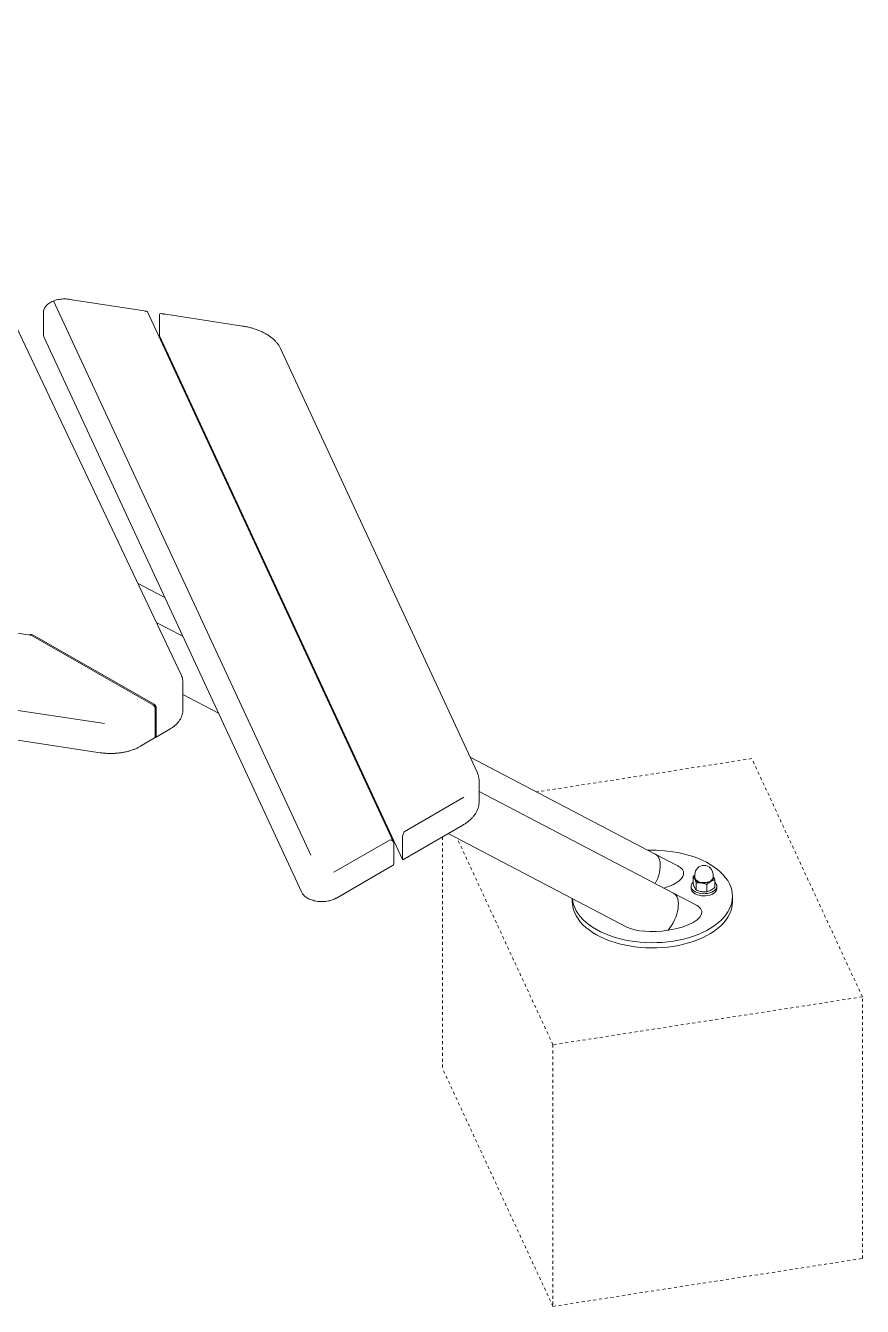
# Model space of a CAD drawing. Header units: inches. Extents: x -12 to 279, y -12 to 159.
# Drawn here: x 243.53 to 272.2, y 20.08 to 63.95 of the extents above; entities that cross this region are included whole.
import ezdxf

# ---------------------------------------------------------------- set-up
doc = ezdxf.new("R2010")
doc.units = ezdxf.units.IN
doc.linetypes.add('HIDDEN', pattern=[1.905, 1.27, -0.635])
doc.layers.add('ZANO_R', color=7, linetype='Continuous', lineweight=0)
doc.layers.add('ZANO_R_przerywana', color=250, linetype='HIDDEN', lineweight=0)

msp = doc.modelspace()

# ---------------------------------------------------------------- linework, layer by layer
at = {"layer": 'ZANO_R'}
for p, q in [((248.85592, 41.70755), (238.31581, 63.95201)), ((244.4844, 54.52171), (253.29734, 35.53248)), ((247.67196, 54.16847), (245.04441, 54.57496)), ((244.13484, 54.11964), (244.13484, 53.40261)), ((256.13145, 35.98464), (247.70319, 54.14499)), ((248.11674, 54.0542), (248.11674, 53.33716)), ((250.96177, 53.65954), (248.18029, 54.08984)), ((244.16623, 53.26347), (252.97918, 34.27425)), ((248.1262, 53.30089), (256.44113, 35.38475)), ((258.99603, 38.38228), (252.26052, 52.89527)), ((243.68403, 43.07674), (212.02436, 47.87213)), ((207.58618, 45.89423), (246.22653, 40.04149)), ((207.44256, 44.89859), (246.08291, 39.04585)), ((248.29495, 44.36734), (247.36507, 44.85393)), ((252.23954, 44.37051), (252.26305, 44.38724)), ((252.3388, 44.22402), (252.3153, 44.20728)), ((248.91438, 43.03264), (248.00177, 43.5102)), ((252.66838, 43.4465), (252.68793, 43.47175)), ((243.77611, 43.0414), (247.89176, 40.69009)), ((247.92656, 40.7104), (243.81091, 43.0617)), ((252.85882, 43.03617), (252.88232, 43.0529)), ((252.95807, 42.88968), (252.93457, 42.87294)), ((253.28765, 42.11216), (253.3072, 42.13741)), ((248.9144, 41.46237), (248.91446, 41.45435)), ((248.91446, 40.49831), (248.91446, 41.45435)), ((253.54805, 41.61844), (253.50675, 41.64005)), ((248.91446, 41.03777), (250.13714, 40.39798)), ((247.96978, 39.59985), (247.96978, 40.55589)), ((248.00458, 39.62015), (248.00458, 40.5762)), ((248.91444, 40.49385), (248.91446, 40.49831)), ((254.16749, 40.28375), (254.12619, 40.30536)), ((247.46048, 39.26577), (247.94706, 39.54961)), ((247.98187, 39.56991), (248.46846, 39.85375)), ((265.10284, 35.57195), (258.75986, 38.89116)), ((259.06482, 37.36212), (259.06482, 38.07915)), ((255.34889, 37.6708), (255.39019, 37.64919)), ((256.49449, 36.33718), (258.54639, 37.52165)), ((265.72236, 34.23721), (259.06482, 37.72103)), ((256.45431, 35.38058), (258.50621, 36.56505)), ((254.0877, 34.94784), (256.01648, 36.06124)), ((256.43766, 36.12513), (256.43766, 35.4081)), ((258.00973, 36.27845), (264.13258, 33.07452)), ((256.13891, 35.95267), (256.13891, 35.23564)), ((265.87279, 35.16907), (265.10282, 35.57196)), ((254.17426, 34.0644), (256.10304, 35.17781)), ((266.45902, 34.84887), (266.40274, 34.80126)), ((266.40274, 34.80126), (266.40274, 34.55053)), ((266.45902, 34.87303), (266.45902, 34.77593)), ((267.08103, 34.77593), (267.08103, 34.87303)), ((267.08103, 34.83095), (267.08811, 34.81767)), ((267.13731, 34.68764), (267.13731, 34.4369)), ((266.49233, 33.8343), (265.72236, 34.23721)), ((266.33096, 34.4697), (266.33096, 34.39501)), ((266.50115, 34.58923), (266.50115, 34.3385)), ((266.86844, 34.53242), (266.86844, 34.28169)), ((267.20909, 34.39501), (267.20909, 34.4697)), ((262.25875, 34.05505), (262.25875, 33.94241)), ((267.74709, 33.94241), (267.74709, 34.12167))]:
    msp.add_line(p, q, dxfattribs=at)
at = {"layer": 'ZANO_R', "flags": 128}
for points in [[(265.71316, 32.59147), (265.89434, 32.6234), (266.07127, 32.66248), (266.24311, 32.7085), (266.40904, 32.76127), (266.56827, 32.82051), (266.72004, 32.88596), (266.86363, 32.95729), (266.99835, 33.03417), (267.12356, 33.11624), (267.23867, 33.20309), (267.34312, 33.29433), (267.43642, 33.3895), (267.51812, 33.48817), (267.58784, 33.58985), (267.64523, 33.69407), (267.69004, 33.80033), (267.72204, 33.90812), (267.74108, 34.01692), (267.74708, 34.12623), (267.73999, 34.23551), (267.71987, 34.34425), (267.68679, 34.45193), (267.64093, 34.55803), (267.58249, 34.66206), (267.51176, 34.76351), (267.42908, 34.8619), (267.33483, 34.95677), (267.22948, 35.04765), (267.11351, 35.13413), (266.98748, 35.21577), (266.852, 35.29221), (266.7077, 35.36306), (266.55528, 35.428), (266.39546, 35.48672), (266.22901, 35.53893), (266.05671, 35.58438), (265.87939, 35.62287), (265.6979, 35.6542), (265.51309, 35.67823), (265.32585, 35.69484), (265.13707, 35.70395), (264.94766, 35.70552), (264.85156, 35.70343)], [(265.09951, 34.56313), (265.14424, 34.65363), (265.18507, 34.75112), (265.21873, 34.84917), (265.24472, 34.94635), (265.26268, 35.04122), (265.27232, 35.13242), (265.27352, 35.21862), (265.26626, 35.29855), (265.25064, 35.37105), (265.22689, 35.43506), (265.19536, 35.48965), (265.15651, 35.53403), (265.1109, 35.56754), (265.10284, 35.57195)], [(265.10284, 35.57195), (265.1109, 35.56754), (265.15651, 35.53403), (265.19536, 35.48965), (265.22689, 35.43506), (265.25064, 35.37105), (265.26626, 35.29855), (265.27352, 35.21862), (265.27232, 35.13242), (265.26268, 35.04122), (265.24472, 34.94635), (265.21873, 34.84917), (265.18507, 34.75112), (265.14424, 34.65363), (265.09951, 34.56313)], [(265.09952, 34.56312), (265.14424, 34.6536), (265.18507, 34.7511), (265.21873, 34.84915), (265.24472, 34.94632), (265.26267, 35.04121), (265.27232, 35.13241), (265.27352, 35.2186), (265.26625, 35.29854), (265.25064, 35.37104), (265.22689, 35.43505), (265.19536, 35.48965), (265.1565, 35.53403), (265.11089, 35.56754), (265.10282, 35.57196)], [(265.10282, 35.57196), (265.11089, 35.56754), (265.1565, 35.53403), (265.19536, 35.48965), (265.22689, 35.43505), (265.25064, 35.37104), (265.26625, 35.29854), (265.27352, 35.2186), (265.27232, 35.13241), (265.26267, 35.04121), (265.24472, 34.94632), (265.21873, 34.84915), (265.18507, 34.7511), (265.14424, 34.6536), (265.09952, 34.56312)], [(266.45902, 34.77593), (266.45945, 34.76654), (266.46962, 34.72947), (266.49292, 34.69443), (266.52833, 34.66295), (266.5743, 34.63641), (266.62883, 34.61596), (266.68953, 34.60251)], [(267.08103, 34.81233), (267.08416, 34.80414), (267.09017, 34.7669), (267.08307, 34.72973), (267.06316, 34.69415), (267.03124, 34.66161), (266.98863, 34.63344), (266.93708, 34.6108), (266.87868, 34.59461), (266.81583, 34.58555), (266.75111, 34.58397), (266.68716, 34.58994)], [(266.68953, 34.60251), (266.75375, 34.59664), (266.81868, 34.5986), (266.88148, 34.60832), (266.93941, 34.62536), (266.98994, 34.64898), (267.03086, 34.67815), (267.06038, 34.71159), (267.0772, 34.74785), (267.08103, 34.77593)], [(265.72236, 34.23721), (265.73132, 34.23228), (265.77681, 34.19856), (265.81553, 34.15399), (265.84692, 34.09921), (265.87052, 34.03503), (265.88598, 33.96238), (265.89308, 33.88233), (265.89172, 33.79603), (265.88192, 33.70475), (265.86381, 33.60981), (265.83767, 33.51261), (265.80387, 33.41456), (265.76291, 33.31709), (265.71539, 33.22161), (265.66199, 33.12954), (265.6035, 33.04219), (265.54076, 32.96086)], [(265.72236, 34.23721), (265.73134, 34.23227), (265.77683, 34.19854), (265.81555, 34.15397), (265.84694, 34.09919), (265.87054, 34.03501), (265.886, 33.96236), (265.8931, 33.8823), (265.89174, 33.796), (265.88193, 33.70472), (265.86383, 33.60978), (265.83768, 33.51258), (265.80388, 33.41453), (265.76292, 33.31706), (265.71539, 33.22159), (265.66199, 33.12951), (265.6035, 33.04217), (265.54076, 32.96084)], [(265.54076, 32.96084), (265.6035, 33.04217), (265.66199, 33.12951), (265.71539, 33.22159), (265.76292, 33.31706), (265.80388, 33.41453), (265.83768, 33.51258), (265.86383, 33.60978), (265.88193, 33.70472), (265.89174, 33.796), (265.8931, 33.8823), (265.886, 33.96236), (265.87054, 34.03501), (265.84694, 34.09919), (265.81555, 34.15397), (265.77683, 34.19854), (265.73134, 34.23227), (265.72236, 34.23721)], [(265.54076, 32.96086), (265.6035, 33.04219), (265.66199, 33.12954), (265.71539, 33.22161), (265.76291, 33.31709), (265.80387, 33.41456), (265.83767, 33.51261), (265.86381, 33.60981), (265.88192, 33.70475), (265.89172, 33.79603), (265.89308, 33.88233), (265.88598, 33.96238), (265.87052, 34.03503), (265.84692, 34.09921), (265.81553, 34.15399), (265.77681, 34.19856), (265.73132, 34.23228), (265.72236, 34.23721)], [(266.33096, 34.39501), (266.33466, 34.36215), (266.35116, 34.31901), (266.38039, 34.27818), (266.42145, 34.24089), (266.4731, 34.20829), (266.53378, 34.18136), (266.60164, 34.16092), (266.67461, 34.1476), (266.75048, 34.14179), (266.82694, 34.14368), (266.90168, 34.15321), (266.97241, 34.17008), (267.037, 34.19378), (267.09347, 34.2236), (267.14012, 34.25863), (267.17552, 34.2978), (267.1986, 34.33993), (267.20866, 34.38373), (267.20909, 34.39501)], [(266.33466, 34.43684), (266.35116, 34.3937), (266.38039, 34.35287), (266.42145, 34.31558), (266.4731, 34.28298), (266.53378, 34.25605), (266.60164, 34.23562), (266.67461, 34.22229), (266.75048, 34.21648), (266.82694, 34.21837), (266.90168, 34.2279), (266.97241, 34.24477), (267.037, 34.26847), (267.09347, 34.29829), (267.14012, 34.33332), (267.17552, 34.37249), (267.1986, 34.41462), (267.20866, 34.45842), (267.20539, 34.50256), (267.18889, 34.5457), (267.15967, 34.58654), (267.13731, 34.60859)], [(262.25875, 33.94241), (262.26066, 33.88318), (262.27428, 33.7741), (262.30089, 33.66582), (262.34039, 33.55887), (262.39257, 33.45374), (262.45719, 33.35094), (262.53394, 33.25096), (262.62246, 33.15427), (262.72232, 33.06134), (262.83305, 32.97261), (262.95412, 32.8885), (263.08495, 32.80941), (263.22493, 32.73572), (263.37337, 32.66778), (263.52958, 32.60592), (263.69282, 32.55043), (263.86229, 32.50156), (264.03721, 32.45957), (264.21672, 32.42464), (264.39998, 32.39694), (264.58611, 32.37661), (264.77423, 32.36374), (264.96344, 32.3584), (265.15284, 32.3606), (265.34153, 32.37034), (265.5286, 32.38757), (265.71316, 32.41221)], [(262.26127, 34.05373), (262.27428, 33.95336), (262.30089, 33.84508), (262.34039, 33.73813), (262.39257, 33.633), (262.45719, 33.5302), (262.53394, 33.43022), (262.62246, 33.33353), (262.72232, 33.2406), (262.83305, 33.15187), (262.95412, 33.06776), (263.08495, 32.98867), (263.22493, 32.91498), (263.37337, 32.84704), (263.52958, 32.78518), (263.69282, 32.72968), (263.86229, 32.68082), (264.03721, 32.63883), (264.21672, 32.6039), (264.39998, 32.5762), (264.58611, 32.55587), (264.77423, 32.543), (264.96344, 32.53766), (265.15284, 32.53986), (265.34153, 32.5496), (265.5286, 32.56683), (265.71316, 32.59147)], [(265.71316, 32.41221), (265.89434, 32.44415), (266.07127, 32.48322), (266.24311, 32.52925), (266.40904, 32.58201), (266.56827, 32.64125), (266.72004, 32.7067), (266.86363, 32.77803), (266.99835, 32.85491), (267.12356, 32.93698), (267.23867, 33.02383), (267.34312, 33.11507), (267.43642, 33.21024), (267.51812, 33.30891), (267.58784, 33.41059), (267.64523, 33.51481), (267.69004, 33.62107), (267.72204, 33.72886), (267.74108, 33.83766), (267.74709, 33.94241)]]:
    msp.add_lwpolyline(points, dxfattribs=at)
at = {"layer": 'ZANO_R'}
for centre, radius, start, end in [((247.80202, 40.54815), 0.16793, 2.643412, 57.700554), ((247.83683, 40.56845), 0.16793, 2.643412, 57.700554), ((247.91468, 39.5945), 0.05535, 305.80399, 5.54465), ((247.95738, 39.61229), 0.04786, 275.095935, 9.453079), ((266.77003, 34.87303), 0.31101, 0, 180), ((265.70116, 34.83591), 0.39009, 17.185968, 32.791565), ((265.7012, 34.8359), 0.39005, 17.186567, 32.793104), ((266.55726, 34.76866), 0.11633, 147.624818, 205.126782), ((266.56082, 34.76835), 0.11089, 156.632316, 207.779895), ((266.7028, 34.88492), 0.30061, 213.438879, 266.566498), ((266.9516, 34.76943), 0.14477, 290.742075, 19.461002), ((266.51407, 34.46509), 0.18162, 127.806823, 188.948389), ((266.77059, 35.083), 0.50549, 260.228903, 297.357175), ((266.31915, 33.50044), 0.39179, 17.028285, 32.588287), ((266.31912, 33.50041), 0.39182, 17.027514, 32.586939)]:
    msp.add_arc(centre, radius, start, end, dxfattribs=at)
for centre, major_axis, ratio, start_param, end_param in [((247.61902, 54.06559), (0.07162, 0.09523), 0.56579649, 5.98915717, 7.20905369), ((248.27197, 53.96458), (0.14857, -0.11175), 0.40258204, 1.86482447, 3.43562079), ((248.27197, 53.24755), (0.14857, -0.11175), 0.40258204, 3.43562079, 3.78652059), ((243.81091, 42.97207), (0.14947, -0.11113), 0.4031565, 1.8620124, 3.18574915), ((243.77611, 42.95177), (0.14947, -0.11113), 0.4031565, 1.8620124, 2.49319147), ((256.01648, 35.97161), (0.11955, -0.03782), 0.69794059, 0.21729647, 1.7880928), ((256.49449, 36.24755), (0.0479, 0.15141), 0.20195614, 1.00260006, 2.57339638), ((256.01648, 35.25458), (0.11955, -0.03782), 0.69794059, 5.71498904, 6.50048178), ((256.49449, 35.53051), (0.0479, 0.15141), 0.20195614, 2.57339638, 3.35888912), ((264.69316, 34.78904), (1.38287, 0.1472), 0.37224703, 0.22457608, 0.50913549), ((264.69316, 34.78904), (1.38287, 0.14718), 0.37222857, 0.22458429, 0.50910201), ((264.69316, 34.78904), (1.38287, 0.14718), 0.37222857, 5.20819303, 6.31232833), ((264.69316, 34.78904), (1.38287, 0.1472), 0.37224703, 5.20819922, 6.31232012), ((265.31268, 33.4543), (1.38319, 0.14627), 0.37301767, 0.22382168, 0.51062911), ((265.31268, 33.4543), (1.38319, 0.1463), 0.37300197, 0.2238158, 0.51060352), ((265.31268, 33.4543), (1.38319, 0.1463), 0.37300197, 4.83848414, 6.31155983), ((265.31268, 33.4543), (1.38319, 0.14627), 0.37301767, 4.83849002, 6.31156571), ((265.31268, 33.4543), (1.38319, 0.1463), 0.37300197, 3.65219618, 4.83848414), ((265.31268, 33.4543), (1.38319, 0.14627), 0.37301767, 3.65222176, 4.83849002)]:
    msp.add_ellipse(centre, major_axis=major_axis, ratio=ratio, start_param=start_param, end_param=end_param, dxfattribs=at)
for points, knots in [([(245.04441, 54.57496), (245.02844, 54.57721), (244.98262, 54.58369), (244.90522, 54.58899), (244.81316, 54.58849), (244.72182, 54.58078), (244.63261, 54.56603), (244.54677, 54.54432), (244.46555, 54.51577), (244.39015, 54.48051), (244.32183, 54.43868), (244.26199, 54.3906), (244.21221, 54.33687), (244.17373, 54.2786), (244.14828, 54.21737), (244.13545, 54.16316), (244.13605, 54.12994), (244.13627, 54.11777)], [0, 0, 0, 0, 0.03794956, 0.1089195, 0.17986239, 0.25086034, 0.32199414, 0.39338156, 0.46513507, 0.53734074, 0.6100077, 0.68292514, 0.75539815, 0.82647546, 0.89528962, 0.96162572, 1, 1, 1, 1]), ([(252.26052, 52.89527), (252.25277, 52.91114), (252.23111, 52.9555), (252.18683, 53.02616), (252.12485, 53.10608), (252.05226, 53.18264), (251.9696, 53.25543), (251.8774, 53.32391), (251.77634, 53.3876), (251.66717, 53.44607), (251.55066, 53.49898), (251.42761, 53.54603), (251.29884, 53.587), (251.16513, 53.62158), (251.05202, 53.64493), (250.98349, 53.65602), (250.96177, 53.65954)], [0, 0, 0, 0, 0.041749056, 0.116715869, 0.192226257, 0.268468917, 0.345282649, 0.422482814, 0.499901837, 0.577410742, 0.654904481, 0.73233941, 0.809697205, 0.886974657, 0.964177895, 1, 1, 1, 1]), ([(244.13629, 53.40206), (244.13597, 53.39336), (244.13491, 53.36453), (244.14454, 53.31733), (244.15919, 53.28095), (244.16623, 53.26347)], [0, 0, 0, 0, 0.18318193, 0.60757606, 1, 1, 1, 1]), ([(248.91299, 41.46355), (248.91288, 41.47953), (248.9126, 41.52235), (248.89911, 41.59145), (248.87883, 41.65676), (248.86166, 41.69483), (248.85592, 41.70755)], [0, 0, 0, 0, 0.1920291, 0.5144243, 0.83767407, 1, 1, 1, 1]), ([(248.46846, 39.85375), (248.485, 39.86369), (248.53277, 39.89238), (248.6054, 39.94397), (248.68277, 40.00987), (248.75007, 40.0804), (248.80668, 40.1548), (248.85181, 40.23233), (248.88539, 40.31207), (248.90594, 40.39307), (248.91506, 40.45377), (248.91367, 40.48704), (248.91342, 40.49318)], [0, 0, 0, 0, 0.06182016, 0.17853293, 0.29530246, 0.41173292, 0.52740823, 0.64185281, 0.75467139, 0.86572133, 0.97521888, 1, 1, 1, 1]), ([(246.08291, 39.04585), (246.10525, 39.04267), (246.16972, 39.03348), (246.27822, 39.02347), (246.40799, 39.01811), (246.53808, 39.01972), (246.66742, 39.02819), (246.79506, 39.04348), (246.92002, 39.06551), (247.04135, 39.09415), (247.15818, 39.12921), (247.26945, 39.17064), (247.37097, 39.21597), (247.43184, 39.24984), (247.46048, 39.26577)], [0, 0, 0, 0, 0.04630696, 0.13367648, 0.22102105, 0.30835326, 0.39570266, 0.4830936, 0.57055893, 0.65813117, 0.74584134, 0.83371634, 0.92177428, 1, 1, 1, 1]), ([(259.06345, 38.07845), (259.06358, 38.09672), (259.06395, 38.1446), (259.05137, 38.2217), (259.0292, 38.30508), (259.00656, 38.35778), (258.99603, 38.38228)], [0, 0, 0, 0, 0.17682163, 0.46352106, 0.75063821, 1, 1, 1, 1]), ([(258.50621, 36.56505), (258.52465, 36.57598), (258.57796, 36.60756), (258.65982, 36.66383), (258.74831, 36.7352), (258.82702, 36.81115), (258.89539, 36.89108), (258.95282, 36.9744), (258.99877, 37.06041), (259.03315, 37.14835), (259.05496, 37.23743), (259.06516, 37.31078), (259.06379, 37.35413), (259.06336, 37.36761)], [0, 0, 0, 0, 0.05396962, 0.15602243, 0.25813591, 0.36009888, 0.46169909, 0.56267167, 0.6627436, 0.76171067, 0.85952164, 0.95632831, 1, 1, 1, 1]), ([(266.40274, 34.80126), (266.41073, 34.79076), (266.42686, 34.76956), (266.44353, 34.73613), (266.45195, 34.71926)], [0, 0, 0, 0, 0.49545796, 1, 1, 1, 1]), ([(266.45195, 34.71926), (266.45311, 34.71672), (266.46195, 34.69747), (266.4786, 34.65635), (266.49359, 34.61174), (266.50115, 34.58923)], [0, 0, 0, 0, 0.07009003, 0.53078443, 1, 1, 1, 1]), ([(267.00288, 34.63404), (267.00606, 34.63585), (267.0302, 34.64957), (267.07569, 34.67059), (267.11665, 34.68192), (267.13731, 34.68764)], [0, 0, 0, 0, 0.07009003, 0.53078443, 1, 1, 1, 1]), ([(267.08811, 34.81767), (267.08694, 34.82022), (267.08457, 34.82539), (267.08222, 34.82955), (267.08103, 34.83166)], [0, 0, 0, 0, 0.49347291, 1, 1, 1, 1]), ([(267.13731, 34.68764), (267.12932, 34.71157), (267.11319, 34.75986), (267.09652, 34.79828), (267.08811, 34.81767)], [0, 0, 0, 0, 0.495457963, 1, 1, 1, 1]), ([(252.97918, 34.27425), (252.98508, 34.26253), (253.00062, 34.23171), (253.03468, 34.18502), (253.08296, 34.13538), (253.1411, 34.09011), (253.20825, 34.04983), (253.28321, 34.01536), (253.36444, 33.98729), (253.45046, 33.96598), (253.53986, 33.95162), (253.63128, 33.94433), (253.7234, 33.94416), (253.81487, 33.9511), (253.90437, 33.96512), (253.99064, 33.98609), (254.07233, 34.01398), (254.13281, 34.04122), (254.16527, 34.05937), (254.17426, 34.0644)], [0, 0, 0, 0, 0.035990034, 0.094724598, 0.1547545, 0.216512196, 0.279445564, 0.342915039, 0.406385343, 0.469677893, 0.532777427, 0.595737862, 0.658643014, 0.721589161, 0.784645705, 0.847916241, 0.911501557, 0.975481928, 1, 1, 1, 1]), ([(266.45195, 34.4205), (266.45078, 34.42304), (266.44195, 34.44229), (266.42529, 34.48341), (266.4103, 34.52802), (266.40274, 34.55053)], [0, 0, 0, 0, 0.07009003, 0.53078443, 1, 1, 1, 1]), ([(266.50115, 34.3385), (266.49316, 34.34901), (266.47703, 34.37021), (266.46036, 34.40363), (266.45195, 34.4205)], [0, 0, 0, 0, 0.49545796, 1, 1, 1, 1]), ([(266.6848, 34.58484), (266.63749, 34.58934), (266.5753, 34.59525), (266.51547, 34.59039), (266.50115, 34.58923)], [0, 0, 0, 0, 0.76080086, 1, 1, 1, 1]), ([(266.50115, 34.3385), (266.51547, 34.33291), (266.5753, 34.30954), (266.63749, 34.29622), (266.6848, 34.28608)], [0, 0, 0, 0, 0.239199141, 1, 1, 1, 1]), ([(266.86844, 34.53242), (266.82328, 34.54899), (266.76274, 34.57121), (266.70059, 34.58208), (266.6848, 34.58484)], [0, 0, 0, 0, 0.74592064, 1, 1, 1, 1]), ([(266.6848, 34.28608), (266.70059, 34.28395), (266.76274, 34.27559), (266.82328, 34.27908), (266.86844, 34.28169)], [0, 0, 0, 0, 0.25407936, 1, 1, 1, 1]), ([(266.86844, 34.53242), (266.89027, 34.55174), (266.93434, 34.59072), (266.97989, 34.61952), (267.00288, 34.63404)], [0, 0, 0, 0, 0.49545796, 1, 1, 1, 1]), ([(267.00288, 34.33528), (266.99969, 34.33347), (266.97556, 34.31976), (266.93006, 34.29873), (266.88911, 34.2874), (266.86844, 34.28169)], [0, 0, 0, 0, 0.07009003, 0.53078443, 1, 1, 1, 1]), ([(267.13731, 34.4369), (267.11548, 34.41759), (267.07141, 34.3786), (267.02586, 34.34981), (267.00288, 34.33528)], [0, 0, 0, 0, 0.49545796, 1, 1, 1, 1])]:
    msp.add_open_spline(points, degree=3, knots=knots, dxfattribs=at)
at = {"layer": 'ZANO_R_przerywana', "ltscale": 0.05}
for p, q in [((268.41026, 38.84296), (261.03275, 37.70178)), ((272.19823, 30.68191), (268.41026, 38.84296)), ((257.8076, 36.16178), (257.8076, 28.23999)), ((261.59557, 29.04185), (258.30949, 36.1216)), ((272.19823, 30.68191), (261.59557, 29.04185)), ((272.19823, 21.719), (272.19823, 30.68191)), ((261.59557, 29.04185), (261.59557, 20.07894)), ((261.59557, 20.07894), (257.8076, 28.23999)), ((261.59557, 20.07894), (272.19823, 21.719))]:
    msp.add_line(p, q, dxfattribs=at)

doc.saveas('drawing.dxf')
